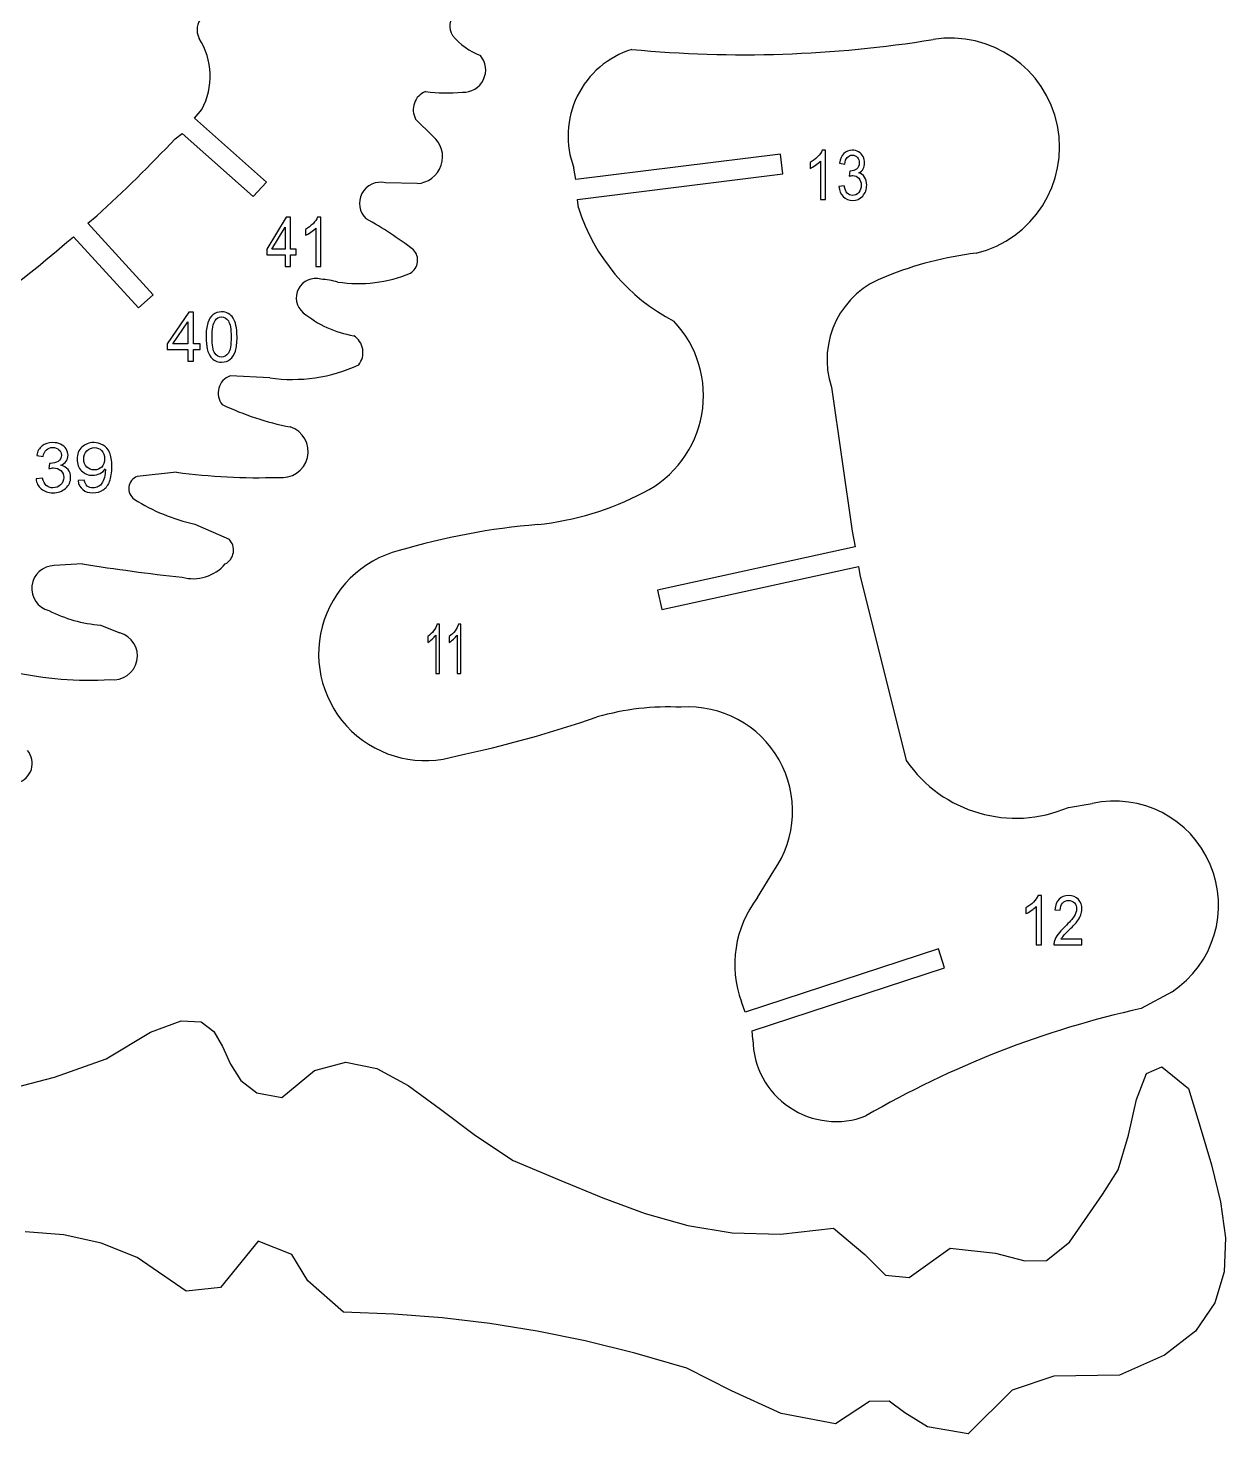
# Model space of a CAD drawing. Header units: millimetres. Extents: x -145 to 189, y -186 to 77.
# Drawn here: x -47.8 to 15.8, y -48.3 to 26 of the extents above; entities that cross this region are included whole.
import ezdxf

# ---------------------------------------------------------------- set-up
doc = ezdxf.new("R2010")
doc.units = ezdxf.units.MM
doc.header["$MEASUREMENT"] = 0
doc.layers.add('Capa 1', color=7, linetype='Continuous')

msp = doc.modelspace()

# ---------------------------------------------------------------- linework, layer by layer
at = {"layer": 'Capa 1', "lineweight": 25}
for points, knots in [([(-37.4204, 26.7928), (-37.7922, 26.9961), (-38.2534, 26.9308), (-38.5541, 26.6322), (-38.5541, 26.6322), (-38.8548, 26.3337), (-38.9235, 25.873), (-38.7229, 25.4997)], [0, 0, 0, 0, 0.3333333, 0.3333333, 0.3333333, 0.3333333, 1, 1, 1, 1]), ([(2.3363, 14.1528), (5.3486, 14.8782), (7.2485, 17.8554), (6.6374, 20.893), (6.6374, 20.893), (6.0264, 23.9306), (3.1231, 25.9416), (0.0646, 25.4457)], [0, 0, 0, 0, 0.3333333, 0.3333333, 0.3333333, 0.3333333, 1, 1, 1, 1]), ([(-24.808, 22.6617), (-24.3403, 22.6421), (-23.9054, 22.9014), (-23.7001, 23.3221), (-23.7001, 23.3221), (-23.4948, 23.7428), (-23.5581, 24.2452), (-23.8614, 24.6018)], [0, 0, 0, 0, 0.3333333, 0.3333333, 0.3333333, 0.3333333, 1, 1, 1, 1]), ([(-15.8526, 24.9193), (-17.1156, 24.5301), (-18.1615, 23.636), (-18.7424, 22.4489), (-18.7424, 22.4489), (-19.3233, 21.2619), (-19.3876, 19.8874), (-18.9199, 18.6513)], [0, 0, 0, 0, 0.3333333, 0.3333333, 0.3333333, 0.3333333, 1, 1, 1, 1]), ([(-26.7638, 22.6927), (-27.0381, 22.5842), (-27.2524, 22.3627), (-27.3518, 22.085), (-27.3518, 22.085), (-27.4512, 21.8072), (-27.4261, 21.5001), (-27.283, 21.2421)], [0, 0, 0, 0, 0.3333333, 0.3333333, 0.3333333, 0.3333333, 1, 1, 1, 1]), ([(-27.2097, 17.8293), (-26.6249, 17.8554), (-26.1167, 18.2395), (-25.9322, 18.795), (-25.9322, 18.795), (-25.7476, 19.3506), (-25.9248, 19.9624), (-26.3778, 20.3332)], [0, 0, 0, 0, 0.3333333, 0.3333333, 0.3333333, 0.3333333, 1, 1, 1, 1]), ([(-28.8857, 17.8742), (-29.3779, 17.9841), (-29.883, 17.7522), (-30.1205, 17.3073), (-30.1205, 17.3073), (-30.358, 16.8623), (-30.2696, 16.3136), (-29.9043, 15.9658)], [0, 0, 0, 0, 0.3333333, 0.3333333, 0.3333333, 0.3333333, 1, 1, 1, 1]), ([(-27.5524, 13.0991), (-27.35, 13.2256), (-27.2148, 13.436), (-27.184, 13.6726), (-27.184, 13.6726), (-27.1531, 13.9093), (-27.2298, 14.1473), (-27.393, 14.3215)], [0, 0, 0, 0, 0.3333333, 0.3333333, 0.3333333, 0.3333333, 1, 1, 1, 1]), ([(-32.2999, 12.7728), (-32.7641, 12.9034), (-33.2565, 12.6912), (-33.4802, 12.264), (-33.4802, 12.264), (-33.7039, 11.8368), (-33.598, 11.3112), (-33.2262, 11.0041)], [0, 0, 0, 0, 0.3333333, 0.3333333, 0.3333333, 0.3333333, 1, 1, 1, 1]), ([(-15.2324, 1.5017), (-13.6141, 2.3125), (-12.4743, 3.8405), (-12.1583, 5.6227), (-12.1583, 5.6227), (-11.8422, 7.405), (-12.3872, 9.2317), (-13.6279, 10.5495)], [0, 0, 0, 0, 0.3333333, 0.3333333, 0.3333333, 0.3333333, 1, 1, 1, 1]), ([(-30.2926, 8.2497), (-30.1074, 8.4834), (-30.0306, 8.7848), (-30.0812, 9.0787), (-30.0812, 9.0787), (-30.1318, 9.3725), (-30.3051, 9.6309), (-30.5578, 9.7891)], [0, 0, 0, 0, 0.3333333, 0.3333333, 0.3333333, 0.3333333, 1, 1, 1, 1]), ([(-37.096, 7.6686), (-37.3848, 7.5559), (-37.6034, 7.3135), (-37.6859, 7.0147), (-37.6859, 7.0147), (-37.7684, 6.7158), (-37.705, 6.3956), (-37.5148, 6.1507)], [0, 0, 0, 0, 0.3333333, 0.3333333, 0.3333333, 0.3333333, 1, 1, 1, 1]), ([(-34.5497, 2.2995), (-33.8426, 2.1919), (-33.1711, 2.6447), (-33.0059, 3.3406), (-33.0059, 3.3406), (-32.8406, 4.0365), (-33.2369, 4.7429), (-33.9169, 4.9646)], [0, 0, 0, 0, 0.3333333, 0.3333333, 0.3333333, 0.3333333, 1, 1, 1, 1]), ([(-41.9982, 2.3444), (-42.236, 2.2554), (-42.4052, 2.0424), (-42.438, 1.7906), (-42.438, 1.7906), (-42.4707, 1.5389), (-42.3617, 1.2896), (-42.1545, 1.1428)], [0, 0, 0, 0, 0.3333333, 0.3333333, 0.3333333, 0.3333333, 1, 1, 1, 1]), ([(-37.3445, -2.2801), (-37.1149, -2.1556), (-36.9571, -1.9306), (-36.9181, -1.6724), (-36.9181, -1.6724), (-36.8791, -1.4141), (-36.9636, -1.1526), (-37.1462, -0.9659)], [0, 0, 0, 0, 0.3333333, 0.3333333, 0.3333333, 0.3333333, 1, 1, 1, 1]), ([(-28.1511, -1.5755), (-30.1401, -2.0758), (-31.7, -3.6174), (-32.2237, -5.6003), (-32.2237, -5.6003), (-32.7475, -7.5832), (-32.1523, -9.6941), (-30.6698, -11.1113), (-30.6698, -11.1113), (-29.1874, -12.5286), (-27.0519, -13.0282), (-25.0945, -12.4158)], [0, 0, 0, 0, 0.25, 0.25, 0.25, 0.25, 0.5, 0.5, 0.5, 0.5, 1, 1, 1, 1]), ([(-46.3816, -2.3661), (-46.9895, -2.3712), (-47.4988, -2.8273), (-47.5706, -3.4309), (-47.5706, -3.4309), (-47.6424, -4.0344), (-47.2543, -4.5973), (-46.6647, -4.7449)], [0, 0, 0, 0, 0.3333333, 0.3333333, 0.3333333, 0.3333333, 1, 1, 1, 1]), ([(-43.4297, -8.3937), (-42.7682, -8.4843), (-42.1499, -8.046), (-42.0164, -7.3918), (-42.0164, -7.3918), (-41.8829, -6.7376), (-42.2799, -6.0921), (-42.924, -5.9162)], [0, 0, 0, 0, 0.3333333, 0.3333333, 0.3333333, 0.3333333, 1, 1, 1, 1]), ([(-8.3581, -18.4995), (-7.1401, -16.7632), (-7.0287, -14.4813), (-8.0719, -12.6346), (-8.0719, -12.6346), (-9.1151, -10.7879), (-11.127, -9.7054), (-13.2429, -9.8523)], [0, 0, 0, 0, 0.3333333, 0.3333333, 0.3333333, 0.3333333, 1, 1, 1, 1]), ([(-48.3251, -13.84), (-47.9785, -13.7443), (-47.7043, -13.4792), (-47.5969, -13.136), (-47.5969, -13.136), (-47.4896, -12.7929), (-47.5639, -12.4188), (-47.7943, -12.1427)], [0, 0, 0, 0, 0.3333333, 0.3333333, 0.3333333, 0.3333333, 1, 1, 1, 1]), ([(12.6986, -24.8888), (14.9049, -23.4261), (15.7546, -20.5981), (14.7199, -18.1615), (14.7199, -18.1615), (13.6851, -15.725), (11.0601, -14.3726), (8.4754, -14.9446)], [0, 0, 0, 0, 0.3333333, 0.3333333, 0.3333333, 0.3333333, 1, 1, 1, 1]), ([(-9.4626, -27.4132), (-9.4441, -28.8526), (-8.7219, -30.1918), (-7.5295, -30.9983), (-7.5295, -30.9983), (-6.337, -31.8047), (-4.8254, -31.9763), (-3.4825, -31.4576)], [0, 0, 0, 0, 0.3333333, 0.3333333, 0.3333333, 0.3333333, 1, 1, 1, 1])]:
    msp.add_open_spline(points, degree=3, knots=knots, dxfattribs=at)
for points in [[(-25.1795, 26.8061), (-25.5151, 26.517), (-25.5824, 26.023), (-25.3363, 25.6547)], [(-38.5807, 21.7489), (-37.9515, 22.934), (-38.0058, 24.3655), (-38.7229, 25.4997)], [(-25.3363, 25.6547), (-24.9432, 25.1829), (-24.4353, 24.8203), (-23.8614, 24.6018)], [(-15.8526, 24.9193), (-10.5461, 24.4171), (-5.1971, 24.594), (0.0645, 25.4457)], [(-26.7638, 22.6927), (-26.1154, 22.6051), (-25.4589, 22.5947), (-24.808, 22.6617)], [(-38.9647, 21.283), (-38.9647, 21.283), (-38.5807, 21.7489), (-38.5807, 21.7489)], [(-35.1721, 17.9098), (-35.1721, 17.9098), (-38.9647, 21.283), (-38.9647, 21.283)], [(-27.283, 21.2421), (-27.283, 21.2421), (-26.3778, 20.3332), (-26.3778, 20.3332)], [(-44.1422, 16.1207), (-42.7062, 17.4257), (-41.3225, 18.7871), (-39.9943, 20.2016)], [(-39.9942, 20.2016), (-39.9942, 20.2016), (-39.6313, 20.4744), (-39.6313, 20.4744)], [(-39.6313, 20.4744), (-39.6313, 20.4744), (-35.8803, 17.1382), (-35.8803, 17.1382)], [(-7.9907, 19.3886), (-7.9907, 19.3886), (-18.8189, 18.0389), (-18.8189, 18.0389)], [(-7.8782, 18.3473), (-7.8782, 18.3473), (-7.9907, 19.3886), (-7.9907, 19.3886)], [(-18.8189, 18.0389), (-18.8189, 18.0389), (-18.9199, 18.6513), (-18.9199, 18.6513)], [(-35.8803, 17.1382), (-35.8803, 17.1382), (-35.1721, 17.9098), (-35.1721, 17.9098)], [(-27.2097, 17.8293), (-27.2097, 17.8293), (-28.8857, 17.8742), (-28.8857, 17.8742)], [(-18.7321, 16.9944), (-18.7321, 16.9944), (-7.8782, 18.3473), (-7.8782, 18.3473)], [(-18.6766, 16.5528), (-18.6766, 16.5528), (-18.7321, 16.9944), (-18.7321, 16.9944)], [(-18.6766, 16.5528), (-17.8581, 13.9605), (-16.0415, 11.8005), (-13.628, 10.5496)], [(-44.6077, 15.7367), (-44.6077, 15.7367), (-44.1422, 16.1207), (-44.1422, 16.1207)], [(-41.1507, 11.9469), (-41.1507, 11.9469), (-44.6077, 15.7367), (-44.6077, 15.7367)], [(-27.393, 14.3215), (-28.1859, 14.9343), (-29.0256, 15.4841), (-29.9043, 15.9658)], [(-45.7127, 14.7339), (-45.7127, 14.7339), (-45.3726, 15.0213), (-45.3726, 15.0213)], [(-45.3726, 15.0213), (-45.3726, 15.0213), (-41.9354, 11.2533), (-41.9354, 11.2533)], [(-50.3034, 11.1027), (-48.7255, 12.2516), (-47.1941, 13.4629), (-45.7127, 14.7339)], [(2.3363, 14.1528), (0.7085, 13.954), (-0.8858, 13.5402), (-2.4048, 12.9222)], [(-31.3924, 12.6256), (-31.6894, 12.7042), (-31.9933, 12.7535), (-32.2999, 12.7728)], [(-31.3924, 12.6256), (-30.0933, 12.4218), (-28.7631, 12.5859), (-27.5524, 13.0991)], [(-2.4048, 12.9222), (-4.8085, 12.0862), (-6.0983, 9.4778), (-5.3037, 7.0601)], [(-41.9354, 11.2533), (-41.9354, 11.2533), (-41.1507, 11.9469), (-41.1507, 11.9469)], [(-33.2262, 11.0041), (-32.4595, 10.3708), (-31.5389, 9.9516), (-30.5578, 9.7891)], [(-34.9948, 7.5611), (-33.3938, 7.3298), (-31.7601, 7.5691), (-30.2926, 8.2497)], [(-34.9948, 7.5611), (-34.9948, 7.5611), (-37.096, 7.6686), (-37.096, 7.6686)], [(-5.3037, 7.0601), (-5.3037, 7.0601), (-4.2049, -0.5407), (-4.2049, -0.5407)], [(-37.5148, 6.1507), (-36.3696, 5.6071), (-35.1609, 5.2086), (-33.9169, 4.9646)], [(-39.9248, 2.573), (-39.9248, 2.573), (-41.9982, 2.3444), (-41.9982, 2.3444)], [(-39.9248, 2.573), (-38.144, 2.3305), (-36.3459, 2.239), (-34.5497, 2.2995)], [(-20.8334, -0.198), (-18.8766, 0.0135), (-16.9767, 0.59), (-15.2324, 1.5017)], [(-42.1545, 1.1428), (-41.1739, 0.5239), (-40.0938, 0.0789), (-38.9617, -0.1725)], [(-38.9617, -0.1725), (-38.9617, -0.1725), (-37.1462, -0.9659), (-37.1462, -0.9659)], [(-20.8334, -0.198), (-23.3138, -0.4022), (-25.7662, -0.8639), (-28.1511, -1.5755)], [(-4.2049, -0.5407), (-4.2049, -0.5407), (-4.051, -1.3806), (-4.051, -1.3806)], [(-4.051, -1.3806), (-4.051, -1.3806), (-14.5045, -3.6712), (-14.5045, -3.6712)], [(-44.8975, -2.2735), (-44.8975, -2.2735), (-46.3816, -2.3661), (-46.3816, -2.3661)], [(-44.8975, -2.2735), (-43.1477, -2.5521), (-41.3916, -2.789), (-39.6305, -2.9841)], [(-39.6305, -2.9841), (-38.7967, -3.2001), (-37.9124, -2.9278), (-37.3445, -2.2801)], [(-14.2726, -4.6924), (-14.2726, -4.6924), (-3.8802, -2.4152), (-3.8802, -2.4152)], [(-3.8802, -2.4152), (-3.8802, -2.4152), (-3.7976, -2.8527), (-3.7976, -2.8527)], [(-3.7976, -2.8527), (-3.7976, -2.8527), (-1.3493, -12.6717), (-1.3493, -12.6717)], [(-14.5045, -3.6712), (-14.5045, -3.6712), (-14.2726, -4.6924), (-14.2726, -4.6924)], [(-46.6647, -4.7449), (-45.8178, -5.1765), (-44.8944, -5.4379), (-43.9469, -5.5143)], [(-43.9469, -5.5143), (-43.9469, -5.5143), (-42.924, -5.9162), (-42.924, -5.9162)], [(-48.5962, -7.9756), (-46.9012, -8.3505), (-45.1629, -8.4912), (-43.4297, -8.3937)], [(-25.0945, -12.4158), (-22.5846, -11.8886), (-20.1104, -11.204), (-17.6866, -10.3659)], [(-13.2429, -9.8523), (-14.7423, -9.7769), (-16.2439, -9.9504), (-17.6866, -10.3659)], [(-1.3493, -12.6717), (0.5485, -15.4365), (4.1367, -16.473), (7.2164, -15.1459)], [(7.2164, -15.1459), (7.2164, -15.1459), (8.4754, -14.9446), (8.4754, -14.9446)], [(-9.2162, -19.9137), (-9.2162, -19.9137), (-8.3581, -18.4995), (-8.3581, -18.4995)], [(-9.2162, -19.9137), (-10.4248, -21.4858), (-10.7455, -23.5668), (-10.0663, -25.4298)], [(0.3547, -22.6302), (0.3547, -22.6302), (-9.8656, -25.9749), (-9.8656, -25.9749)], [(0.6674, -23.6297), (0.6674, -23.6297), (0.3547, -22.6302), (0.3547, -22.6302)], [(-9.4917, -26.9539), (-9.4917, -26.9539), (0.6674, -23.6297), (0.6674, -23.6297)], [(12.6986, -24.8888), (12.6986, -24.8888), (11.0682, -25.782), (11.0682, -25.782)], [(-9.8656, -25.9749), (-9.8656, -25.9749), (-10.0663, -25.4298), (-10.0663, -25.4298)], [(11.0682, -25.782), (5.953, -26.9078), (1.0441, -28.8225), (-3.4825, -31.4576)], [(-41.2983, -27.0298), (-41.2983, -27.0298), (-39.685, -26.4363), (-39.685, -26.4363)], [(-39.685, -26.4363), (-39.685, -26.4363), (-38.6256, -26.4799), (-38.6256, -26.4799)], [(-38.6256, -26.4799), (-38.6256, -26.4799), (-37.9508, -26.9902), (-37.9508, -26.9902)], [(-43.6365, -28.431), (-43.6365, -28.431), (-41.2983, -27.0298), (-41.2983, -27.0298)], [(-37.9508, -26.9902), (-37.9508, -26.9902), (-37.4905, -27.7927), (-37.4905, -27.7927)], [(-9.4626, -27.4132), (-9.4626, -27.4132), (-9.4917, -26.9539), (-9.4917, -26.9539)], [(-37.4905, -27.7927), (-37.4905, -27.7927), (-37.0722, -28.7147), (-37.0722, -28.7147)], [(-46.367, -29.416), (-46.367, -29.416), (-43.6365, -28.431), (-43.6365, -28.431)], [(-37.0722, -28.7147), (-37.0722, -28.7147), (-36.5244, -29.5849), (-36.5244, -29.5849)], [(-32.6272, -29.0608), (-32.6272, -29.0608), (-30.9676, -28.618), (-30.9676, -28.618)], [(-30.9676, -28.618), (-30.9676, -28.618), (-29.3352, -28.9499), (-29.3352, -28.9499)], [(-29.3352, -28.9499), (-29.3352, -28.9499), (-27.6827, -29.8455), (-27.6827, -29.8455)], [(11.3529, -29.2129), (11.3529, -29.2129), (12.1574, -28.8635), (12.1574, -28.8635)], [(12.1574, -28.8635), (12.1574, -28.8635), (13.5692, -30.0146), (13.5692, -30.0146)], [(-48.8794, -30.0569), (-48.8794, -30.0569), (-46.367, -29.416), (-46.367, -29.416)], [(-36.5244, -29.5849), (-36.5244, -29.5849), (-35.6762, -30.2323), (-35.6762, -30.2323)], [(-34.3575, -30.486), (-34.3575, -30.486), (-32.6272, -29.0608), (-32.6272, -29.0608)], [(10.8168, -30.5961), (10.8168, -30.5961), (11.3529, -29.2129), (11.3529, -29.2129)], [(-35.6762, -30.2323), (-35.6762, -30.2323), (-34.3575, -30.486), (-34.3575, -30.486)], [(-27.6827, -29.8455), (-27.6827, -29.8455), (-25.9619, -31.0938), (-25.9619, -31.0938)], [(13.5692, -30.0146), (13.5692, -30.0146), (14.1895, -32.0277), (14.1895, -32.0277)], [(-25.9619, -31.0938), (-25.9619, -31.0938), (-24.1245, -32.485), (-24.1245, -32.485)], [(10.3872, -32.4689), (10.3872, -32.4689), (10.8168, -30.5961), (10.8168, -30.5961)], [(-24.1245, -32.485), (-24.1245, -32.485), (-22.1225, -33.8084), (-22.1225, -33.8084)], [(9.8584, -34.311), (9.8584, -34.311), (10.3872, -32.4689), (10.3872, -32.4689)], [(14.1895, -32.0277), (14.1895, -32.0277), (14.7872, -34.0336), (14.7872, -34.0336)], [(-22.1225, -33.8084), (-22.1225, -33.8084), (-19.689, -34.8337), (-19.689, -34.8337)], [(14.7872, -34.0336), (14.7872, -34.0336), (15.2627, -36.0012), (15.2627, -36.0012)], [(-19.689, -34.8337), (-19.689, -34.8337), (-17.3944, -35.7913), (-17.3944, -35.7913)], [(9.0252, -35.6026), (9.0252, -35.6026), (9.8584, -34.311), (9.8584, -34.311)], [(7.286, -38.1247), (7.286, -38.1247), (9.0252, -35.6026), (9.0252, -35.6026)], [(-17.3944, -35.7913), (-17.3944, -35.7913), (-15.1588, -36.6186), (-15.1588, -36.6186)], [(15.2627, -36.0012), (15.2627, -36.0012), (15.5155, -37.8976), (15.5155, -37.8976)], [(-15.1588, -36.6186), (-15.1588, -36.6186), (-12.9025, -37.254), (-12.9025, -37.254)], [(-45.8865, -37.7457), (-45.8865, -37.7457), (-47.9202, -37.5851), (-47.9202, -37.5851)], [(-43.9094, -38.1859), (-43.9094, -38.1859), (-45.8865, -37.7457), (-45.8865, -37.7457)], [(-12.9025, -37.254), (-12.9025, -37.254), (-10.5448, -37.636), (-10.5448, -37.636)], [(-10.5448, -37.636), (-10.5448, -37.636), (-8.0055, -37.7027), (-8.0055, -37.7027)], [(-8.0055, -37.7027), (-8.0055, -37.7027), (-5.2014, -37.3921), (-5.2014, -37.3921)], [(-5.2014, -37.3921), (-5.2014, -37.3921), (-3.5461, -38.7818), (-3.5461, -38.7818)], [(15.5155, -37.8976), (15.5155, -37.8976), (15.4454, -39.69), (15.4454, -39.69)], [(-42.0027, -38.9327), (-42.0027, -38.9327), (-43.9094, -38.1859), (-43.9094, -38.1859)], [(-35.6051, -38.0859), (-35.6051, -38.0859), (-37.5957, -40.5302), (-37.5957, -40.5302)], [(-33.8249, -38.7857), (-33.8249, -38.7857), (-35.6051, -38.0859), (-35.6051, -38.0859)], [(-1.1944, -39.9941), (-1.1944, -39.9941), (0.963, -38.4464), (0.963, -38.4464)], [(0.963, -38.4464), (0.963, -38.4464), (3.3632, -38.7074), (3.3632, -38.7074)], [(6.0674, -39.107), (6.0674, -39.107), (7.286, -38.1247), (7.286, -38.1247)], [(-39.4084, -40.7279), (-39.4084, -40.7279), (-42.0027, -38.9327), (-42.0027, -38.9327)], [(-32.98, -40.167), (-32.98, -40.167), (-33.8249, -38.7857), (-33.8249, -38.7857)], [(-3.5461, -38.7818), (-3.5461, -38.7818), (-2.4527, -39.8769), (-2.4527, -39.8769)], [(3.3632, -38.7074), (3.3632, -38.7074), (4.9127, -39.1147), (4.9127, -39.1147)], [(4.9127, -39.1147), (4.9127, -39.1147), (6.0674, -39.107), (6.0674, -39.107)], [(-2.4527, -39.8769), (-2.4527, -39.8769), (-1.1944, -39.9941), (-1.1944, -39.9941)], [(15.4454, -39.69), (15.4454, -39.69), (14.9519, -41.3451), (14.9519, -41.3451)], [(-37.5957, -40.5302), (-37.5957, -40.5302), (-39.4084, -40.7279), (-39.4084, -40.7279)], [(-31.0897, -41.8327), (-31.0897, -41.8327), (-32.98, -40.167), (-32.98, -40.167)], [(14.9519, -41.3451), (14.9519, -41.3451), (13.9344, -42.8297), (13.9344, -42.8297)], [(-28.437, -41.941), (-28.437, -41.941), (-31.0897, -41.8327), (-31.0897, -41.8327)], [(-25.879, -42.1366), (-25.879, -42.1366), (-28.437, -41.941), (-28.437, -41.941)], [(-23.3697, -42.4302), (-23.3697, -42.4302), (-25.879, -42.1366), (-25.879, -42.1366)], [(-20.8658, -42.8317), (-20.8658, -42.8317), (-23.3697, -42.4302), (-23.3697, -42.4302)], [(-18.3244, -43.3511), (-18.3244, -43.3511), (-20.8658, -42.8317), (-20.8658, -42.8317)], [(13.9344, -42.8297), (13.9344, -42.8297), (12.2931, -44.1101), (12.2931, -44.1101)], [(-15.7016, -43.9986), (-15.7016, -43.9986), (-18.3244, -43.3511), (-18.3244, -43.3511)], [(-12.9548, -44.7844), (-12.9548, -44.7844), (-15.7016, -43.9986), (-15.7016, -43.9986)], [(12.2931, -44.1101), (12.2931, -44.1101), (9.9277, -45.1539), (9.9277, -45.1539)], [(-10.5909, -45.9947), (-10.5909, -45.9947), (-12.9548, -44.7844), (-12.9548, -44.7844)], [(6.4443, -45.2104), (6.4443, -45.2104), (4.2402, -45.9576), (4.2402, -45.9576)], [(9.9277, -45.1539), (9.9277, -45.1539), (6.4443, -45.2104), (6.4443, -45.2104)], [(-7.9562, -47.194), (-7.9562, -47.194), (-10.5909, -45.9947), (-10.5909, -45.9947)], [(4.2402, -45.9576), (4.2402, -45.9576), (1.9155, -48.2646), (1.9155, -48.2646)], [(-3.2939, -46.5569), (-3.2939, -46.5569), (-5.0965, -47.7374), (-5.0965, -47.7374)], [(-2.2598, -46.5334), (-2.2598, -46.5334), (-3.2939, -46.5569), (-3.2939, -46.5569)], [(-1.4235, -47.1514), (-1.4235, -47.1514), (-2.2598, -46.5334), (-2.2598, -46.5334)], [(-5.0965, -47.7374), (-5.0965, -47.7374), (-7.9562, -47.194), (-7.9562, -47.194)], [(-0.2197, -47.9004), (-0.2197, -47.9004), (-1.4235, -47.1514), (-1.4235, -47.1514)], [(1.9155, -48.2646), (1.9155, -48.2646), (-0.2197, -47.9004), (-0.2197, -47.9004)]]:
    msp.add_open_spline(points, degree=3, dxfattribs=at)
at = {"layer": 'Capa 1'}
for points, knots in [([(-5.6134, 16.9789), (-5.6134, 16.9789), (-5.8882, 16.9789), (-5.8882, 16.9789), (-5.8882, 16.9789), (-5.8882, 16.9789), (-5.8882, 19.0163), (-5.8882, 19.0163), (-5.8882, 19.0163), (-5.9543, 18.9424), (-6.0413, 18.8691), (-6.1486, 18.7957), (-6.1486, 18.7957), (-6.2558, 18.7224), (-6.3526, 18.6673), (-6.438, 18.6309), (-6.438, 18.6309), (-6.438, 18.6309), (-6.438, 18.94), (-6.438, 18.94), (-6.438, 18.94), (-6.2844, 19.0236), (-6.1501, 19.1254), (-6.035, 19.2454), (-6.035, 19.2454), (-5.92, 19.3648), (-5.8383, 19.4805), (-5.7903, 19.5933), (-5.7903, 19.5933), (-5.7903, 19.5933), (-5.6134, 19.5933), (-5.6134, 19.5933), (-5.6134, 19.5933), (-5.6134, 19.5933), (-5.6134, 16.9789), (-5.6134, 16.9789)], [0, 0, 0, 0, 0.1, 0.1, 0.1, 0.1, 0.2, 0.2, 0.2, 0.2, 0.3, 0.3, 0.3, 0.3, 0.4, 0.4, 0.4, 0.4, 0.5, 0.5, 0.5, 0.5, 0.6, 0.6, 0.6, 0.6, 0.7, 0.7, 0.7, 0.7, 0.8, 0.8, 0.8, 0.8, 1, 1, 1, 1]), ([(-4.9068, 17.6698), (-4.9068, 17.6698), (-4.6319, 17.7134), (-4.6319, 17.7134), (-4.6319, 17.7134), (-4.6001, 17.5316), (-4.547, 17.4007), (-4.4716, 17.3207), (-4.4716, 17.3207), (-4.3961, 17.2407), (-4.3034, 17.2007), (-4.1935, 17.2007), (-4.1935, 17.2007), (-4.0634, 17.2007), (-3.9536, 17.2528), (-3.865, 17.3571), (-3.865, 17.3571), (-3.7765, 17.4613), (-3.7323, 17.5904), (-3.7323, 17.7443), (-3.7323, 17.7443), (-3.7323, 17.891), (-3.7734, 18.0122), (-3.8561, 18.1079), (-3.8561, 18.1079), (-3.9384, 18.2031), (-4.0431, 18.2509), (-4.1707, 18.2509), (-4.1707, 18.2509), (-4.2227, 18.2509), (-4.2872, 18.2388), (-4.3648, 18.2152), (-4.3648, 18.2152), (-4.3648, 18.2152), (-4.3341, 18.4952), (-4.3341, 18.4952), (-4.3341, 18.4952), (-4.3159, 18.4927), (-4.3008, 18.4915), (-4.2899, 18.4915), (-4.2899, 18.4915), (-4.1722, 18.4915), (-4.0671, 18.5273), (-3.9728, 18.5982), (-3.9728, 18.5982), (-3.8791, 18.6691), (-3.8323, 18.7782), (-3.8323, 18.9254), (-3.8323, 18.9254), (-3.8323, 19.0424), (-3.8666, 19.1393), (-3.9348, 19.2163), (-3.9348, 19.2163), (-4.003, 19.2933), (-4.091, 19.3315), (-4.1988, 19.3315), (-4.1988, 19.3315), (-4.306, 19.3315), (-4.3951, 19.2921), (-4.4664, 19.2133), (-4.4664, 19.2133), (-4.5377, 19.1345), (-4.5835, 19.0163), (-4.6038, 18.8588), (-4.6038, 18.8588), (-4.6038, 18.8588), (-4.8787, 18.9169), (-4.8787, 18.9169), (-4.8787, 18.9169), (-4.8449, 19.1315), (-4.7689, 19.2981), (-4.6496, 19.4163), (-4.6496, 19.4163), (-4.5309, 19.5345), (-4.3825, 19.5933), (-4.2055, 19.5933), (-4.2055, 19.5933), (-4.0837, 19.5933), (-3.9713, 19.563), (-3.8687, 19.5017), (-3.8687, 19.5017), (-3.7656, 19.4411), (-3.687, 19.3581), (-3.6329, 19.2533), (-3.6329, 19.2533), (-3.5781, 19.1478), (-3.5511, 19.0363), (-3.5511, 18.9182), (-3.5511, 18.9182), (-3.5511, 18.806), (-3.5771, 18.7042), (-3.6286, 18.6121), (-3.6286, 18.6121), (-3.6807, 18.52), (-3.7578, 18.4467), (-3.8593, 18.3921), (-3.8593, 18.3921), (-3.727, 18.357), (-3.6245, 18.283), (-3.5511, 18.1709), (-3.5511, 18.1709), (-3.4782, 18.0594), (-3.4418, 17.9188), (-3.4418, 17.751), (-3.4418, 17.751), (-3.4418, 17.5237), (-3.5131, 17.3304), (-3.6552, 17.1722), (-3.6552, 17.1722), (-3.7979, 17.014), (-3.978, 16.9353), (-4.1957, 16.9353), (-4.1957, 16.9353), (-4.3919, 16.9353), (-4.5549, 17.0037), (-4.6845, 17.1401), (-4.6845, 17.1401), (-4.8146, 17.2765), (-4.8886, 17.4528), (-4.9068, 17.6698)], [0, 0, 0, 0, 0.0322581, 0.0322581, 0.0322581, 0.0322581, 0.0645161, 0.0645161, 0.0645161, 0.0645161, 0.0967742, 0.0967742, 0.0967742, 0.0967742, 0.1290323, 0.1290323, 0.1290323, 0.1290323, 0.1612903, 0.1612903, 0.1612903, 0.1612903, 0.1935484, 0.1935484, 0.1935484, 0.1935484, 0.2258065, 0.2258065, 0.2258065, 0.2258065, 0.2580645, 0.2580645, 0.2580645, 0.2580645, 0.2903226, 0.2903226, 0.2903226, 0.2903226, 0.3225806, 0.3225806, 0.3225806, 0.3225806, 0.3548387, 0.3548387, 0.3548387, 0.3548387, 0.3870968, 0.3870968, 0.3870968, 0.3870968, 0.4193548, 0.4193548, 0.4193548, 0.4193548, 0.4516129, 0.4516129, 0.4516129, 0.4516129, 0.483871, 0.483871, 0.483871, 0.483871, 0.516129, 0.516129, 0.516129, 0.516129, 0.5483871, 0.5483871, 0.5483871, 0.5483871, 0.5806452, 0.5806452, 0.5806452, 0.5806452, 0.6129032, 0.6129032, 0.6129032, 0.6129032, 0.6451613, 0.6451613, 0.6451613, 0.6451613, 0.6774194, 0.6774194, 0.6774194, 0.6774194, 0.7096774, 0.7096774, 0.7096774, 0.7096774, 0.7419355, 0.7419355, 0.7419355, 0.7419355, 0.7741935, 0.7741935, 0.7741935, 0.7741935, 0.8064516, 0.8064516, 0.8064516, 0.8064516, 0.8387097, 0.8387097, 0.8387097, 0.8387097, 0.8709677, 0.8709677, 0.8709677, 0.8709677, 0.9032258, 0.9032258, 0.9032258, 0.9032258, 0.9354839, 0.9354839, 0.9354839, 0.9354839, 1, 1, 1, 1]), ([(-34.1772, 13.4427), (-34.1772, 13.4427), (-34.1772, 14.0645), (-34.1772, 14.0645), (-34.1772, 14.0645), (-34.1772, 14.0645), (-35.1488, 14.0645), (-35.1488, 14.0645), (-35.1488, 14.0645), (-35.1488, 14.0645), (-35.1488, 14.359), (-35.1488, 14.359), (-35.1488, 14.359), (-35.1488, 14.359), (-34.1273, 16.0461), (-34.1273, 16.0461), (-34.1273, 16.0461), (-34.1273, 16.0461), (-33.9024, 16.0461), (-33.9024, 16.0461), (-33.9024, 16.0461), (-33.9024, 16.0461), (-33.9024, 14.359), (-33.9024, 14.359), (-33.9024, 14.359), (-33.9024, 14.359), (-33.5994, 14.359), (-33.5994, 14.359), (-33.5994, 14.359), (-33.5994, 14.359), (-33.5994, 14.0645), (-33.5994, 14.0645), (-33.5994, 14.0645), (-33.5994, 14.0645), (-33.9024, 14.0645), (-33.9024, 14.0645), (-33.9024, 14.0645), (-33.9024, 14.0645), (-33.9024, 13.4427), (-33.9024, 13.4427), (-33.9024, 13.4427), (-33.9024, 13.4427), (-34.1772, 13.4427), (-34.1772, 13.4427)], [0, 0, 0, 0, 0.0833333, 0.0833333, 0.0833333, 0.0833333, 0.1666667, 0.1666667, 0.1666667, 0.1666667, 0.25, 0.25, 0.25, 0.25, 0.3333333, 0.3333333, 0.3333333, 0.3333333, 0.4166667, 0.4166667, 0.4166667, 0.4166667, 0.5, 0.5, 0.5, 0.5, 0.5833333, 0.5833333, 0.5833333, 0.5833333, 0.6666667, 0.6666667, 0.6666667, 0.6666667, 0.75, 0.75, 0.75, 0.75, 0.8333333, 0.8333333, 0.8333333, 0.8333333, 1, 1, 1, 1]), ([(-32.2869, 13.4427), (-32.2869, 13.4427), (-32.5617, 13.4427), (-32.5617, 13.4427), (-32.5617, 13.4427), (-32.5617, 13.4427), (-32.5617, 15.4801), (-32.5617, 15.4801), (-32.5617, 15.4801), (-32.6278, 15.4062), (-32.7148, 15.3329), (-32.8221, 15.2595), (-32.8221, 15.2595), (-32.9293, 15.1862), (-33.0261, 15.1311), (-33.1115, 15.0947), (-33.1115, 15.0947), (-33.1115, 15.0947), (-33.1115, 15.4038), (-33.1115, 15.4038), (-33.1115, 15.4038), (-32.9579, 15.4874), (-32.8236, 15.5892), (-32.7085, 15.7092), (-32.7085, 15.7092), (-32.5935, 15.8286), (-32.5118, 15.9443), (-32.4638, 16.0571), (-32.4638, 16.0571), (-32.4638, 16.0571), (-32.2869, 16.0571), (-32.2869, 16.0571), (-32.2869, 16.0571), (-32.2869, 16.0571), (-32.2869, 13.4427), (-32.2869, 13.4427)], [0, 0, 0, 0, 0.1, 0.1, 0.1, 0.1, 0.2, 0.2, 0.2, 0.2, 0.3, 0.3, 0.3, 0.3, 0.4, 0.4, 0.4, 0.4, 0.5, 0.5, 0.5, 0.5, 0.6, 0.6, 0.6, 0.6, 0.7, 0.7, 0.7, 0.7, 0.8, 0.8, 0.8, 0.8, 1, 1, 1, 1]), ([(-34.1772, 14.359), (-34.1772, 14.359), (-34.1772, 15.5304), (-34.1772, 15.5304), (-34.1772, 15.5304), (-34.1772, 15.5304), (-34.8785, 14.359), (-34.8785, 14.359), (-34.8785, 14.359), (-34.8785, 14.359), (-34.1772, 14.359), (-34.1772, 14.359)], [0, 0, 0, 0, 0.25, 0.25, 0.25, 0.25, 0.5, 0.5, 0.5, 0.5, 1, 1, 1, 1]), ([(-39.3279, 8.4328), (-39.3279, 8.4328), (-39.3279, 9.0546), (-39.3279, 9.0546), (-39.3279, 9.0546), (-39.3279, 9.0546), (-40.4209, 9.0546), (-40.4209, 9.0546), (-40.4209, 9.0546), (-40.4209, 9.0546), (-40.4209, 9.3491), (-40.4209, 9.3491), (-40.4209, 9.3491), (-40.4209, 9.3491), (-39.2717, 11.0362), (-39.2717, 11.0362), (-39.2717, 11.0362), (-39.2717, 11.0362), (-39.0187, 11.0362), (-39.0187, 11.0362), (-39.0187, 11.0362), (-39.0187, 11.0362), (-39.0187, 9.3491), (-39.0187, 9.3491), (-39.0187, 9.3491), (-39.0187, 9.3491), (-38.6778, 9.3491), (-38.6778, 9.3491), (-38.6778, 9.3491), (-38.6778, 9.3491), (-38.6778, 9.0546), (-38.6778, 9.0546), (-38.6778, 9.0546), (-38.6778, 9.0546), (-39.0187, 9.0546), (-39.0187, 9.0546), (-39.0187, 9.0546), (-39.0187, 9.0546), (-39.0187, 8.4328), (-39.0187, 8.4328), (-39.0187, 8.4328), (-39.0187, 8.4328), (-39.3279, 8.4328), (-39.3279, 8.4328)], [0, 0, 0, 0, 0.0833333, 0.0833333, 0.0833333, 0.0833333, 0.1666667, 0.1666667, 0.1666667, 0.1666667, 0.25, 0.25, 0.25, 0.25, 0.3333333, 0.3333333, 0.3333333, 0.3333333, 0.4166667, 0.4166667, 0.4166667, 0.4166667, 0.5, 0.5, 0.5, 0.5, 0.5833333, 0.5833333, 0.5833333, 0.5833333, 0.6666667, 0.6666667, 0.6666667, 0.6666667, 0.75, 0.75, 0.75, 0.75, 0.8333333, 0.8333333, 0.8333333, 0.8333333, 1, 1, 1, 1]), ([(-39.3279, 9.3491), (-39.3279, 9.3491), (-39.3279, 10.5205), (-39.3279, 10.5205), (-39.3279, 10.5205), (-39.3279, 10.5205), (-40.1168, 9.3491), (-40.1168, 9.3491), (-40.1168, 9.3491), (-40.1168, 9.3491), (-39.3279, 9.3491), (-39.3279, 9.3491)], [0, 0, 0, 0, 0.25, 0.25, 0.25, 0.25, 0.5, 0.5, 0.5, 0.5, 1, 1, 1, 1]), ([(-38.3609, 9.7176), (-38.3609, 10.0248), (-38.3305, 10.2733), (-38.2695, 10.4611), (-38.2695, 10.4611), (-38.208, 10.6496), (-38.1172, 10.7944), (-37.9965, 10.8957), (-37.9965, 10.8957), (-37.8765, 10.9969), (-37.7248, 11.0472), (-37.5421, 11.0472), (-37.5421, 11.0472), (-37.4074, 11.0472), (-37.2891, 11.0193), (-37.1865, 10.9629), (-37.1865, 10.9629), (-37.0846, 10.9066), (-37.0003, 10.8254), (-36.9346, 10.7193), (-36.9346, 10.7193), (-36.8691, 10.6139), (-36.8175, 10.4848), (-36.78, 10.3327), (-36.78, 10.3327), (-36.742, 10.1806), (-36.7233, 9.9751), (-36.7233, 9.7176), (-36.7233, 9.7176), (-36.7233, 9.4121), (-36.7537, 9.1649), (-36.814, 8.977), (-36.814, 8.977), (-36.8743, 8.7885), (-36.9651, 8.6437), (-37.0858, 8.5419), (-37.0858, 8.5419), (-37.2058, 8.4401), (-37.3582, 8.3892), (-37.5421, 8.3892), (-37.5421, 8.3892), (-37.784, 8.3892), (-37.9743, 8.4783), (-38.1125, 8.657), (-38.1125, 8.657), (-38.2783, 8.8752), (-38.3609, 9.2285), (-38.3609, 9.7176)], [0, 0, 0, 0, 0.0769231, 0.0769231, 0.0769231, 0.0769231, 0.1538462, 0.1538462, 0.1538462, 0.1538462, 0.2307692, 0.2307692, 0.2307692, 0.2307692, 0.3076923, 0.3076923, 0.3076923, 0.3076923, 0.3846154, 0.3846154, 0.3846154, 0.3846154, 0.4615385, 0.4615385, 0.4615385, 0.4615385, 0.5384615, 0.5384615, 0.5384615, 0.5384615, 0.6153846, 0.6153846, 0.6153846, 0.6153846, 0.6923077, 0.6923077, 0.6923077, 0.6923077, 0.7692308, 0.7692308, 0.7692308, 0.7692308, 0.8461538, 0.8461538, 0.8461538, 0.8461538, 1, 1, 1, 1]), ([(-38.0446, 9.7163), (-38.0446, 9.2879), (-37.9965, 9.0031), (-37.8999, 8.8625), (-37.8999, 8.8625), (-37.8033, 8.7213), (-37.6838, 8.651), (-37.5421, 8.651), (-37.5421, 8.651), (-37.4003, 8.651), (-37.2808, 8.7219), (-37.1842, 8.8631), (-37.1842, 8.8631), (-37.0875, 9.0049), (-37.0395, 9.2891), (-37.0395, 9.7163), (-37.0395, 9.7163), (-37.0395, 10.1448), (-37.0875, 10.4296), (-37.1842, 10.5702), (-37.1842, 10.5702), (-37.2803, 10.7114), (-37.4009, 10.7817), (-37.5456, 10.7817), (-37.5456, 10.7817), (-37.6873, 10.7817), (-37.8009, 10.7193), (-37.8859, 10.5951), (-37.8859, 10.5951), (-37.9919, 10.4369), (-38.0446, 10.1436), (-38.0446, 9.7163)], [0, 0, 0, 0, 0.1111111, 0.1111111, 0.1111111, 0.1111111, 0.2222222, 0.2222222, 0.2222222, 0.2222222, 0.3333333, 0.3333333, 0.3333333, 0.3333333, 0.4444444, 0.4444444, 0.4444444, 0.4444444, 0.5555556, 0.5555556, 0.5555556, 0.5555556, 0.6666667, 0.6666667, 0.6666667, 0.6666667, 0.7777778, 0.7777778, 0.7777778, 0.7777778, 1, 1, 1, 1]), ([(-47.3502, 2.2152), (-47.3502, 2.2152), (-47.0066, 2.2588), (-47.0066, 2.2588), (-47.0066, 2.2588), (-46.9669, 2.077), (-46.9005, 1.9461), (-46.8062, 1.8661), (-46.8062, 1.8661), (-46.7118, 1.7861), (-46.596, 1.7461), (-46.4586, 1.7461), (-46.4586, 1.7461), (-46.2959, 1.7461), (-46.1587, 1.7982), (-46.0479, 1.9025), (-46.0479, 1.9025), (-45.9373, 2.0067), (-45.882, 2.1358), (-45.882, 2.2897), (-45.882, 2.2897), (-45.882, 2.4364), (-45.9335, 2.5576), (-46.0369, 2.6533), (-46.0369, 2.6533), (-46.1398, 2.7485), (-46.2706, 2.7963), (-46.43, 2.7963), (-46.43, 2.7963), (-46.4951, 2.7963), (-46.5758, 2.7842), (-46.6727, 2.7606), (-46.6727, 2.7606), (-46.6727, 2.7606), (-46.6344, 3.0406), (-46.6344, 3.0406), (-46.6344, 3.0406), (-46.6116, 3.0381), (-46.5927, 3.0369), (-46.5791, 3.0369), (-46.5791, 3.0369), (-46.432, 3.0369), (-46.3005, 3.0727), (-46.1827, 3.1436), (-46.1827, 3.1436), (-46.0656, 3.2145), (-46.007, 3.3236), (-46.007, 3.4708), (-46.007, 3.4708), (-46.007, 3.5878), (-46.05, 3.6847), (-46.1353, 3.7617), (-46.1353, 3.7617), (-46.2204, 3.8387), (-46.3305, 3.8769), (-46.4652, 3.8769), (-46.4652, 3.8769), (-46.5992, 3.8769), (-46.7105, 3.8375), (-46.7997, 3.7587), (-46.7997, 3.7587), (-46.8888, 3.6799), (-46.946, 3.5617), (-46.9715, 3.4042), (-46.9715, 3.4042), (-46.9715, 3.4042), (-47.3151, 3.4623), (-47.3151, 3.4623), (-47.3151, 3.4623), (-47.2728, 3.6769), (-47.1778, 3.8435), (-47.0287, 3.9617), (-47.0287, 3.9617), (-46.8803, 4.0799), (-46.6949, 4.1387), (-46.4736, 4.1387), (-46.4736, 4.1387), (-46.3214, 4.1387), (-46.1808, 4.1084), (-46.0526, 4.0471), (-46.0526, 4.0471), (-45.9237, 3.9865), (-45.8254, 3.9035), (-45.7578, 3.7987), (-45.7578, 3.7987), (-45.6894, 3.6932), (-45.6556, 3.5817), (-45.6556, 3.4636), (-45.6556, 3.4636), (-45.6556, 3.3514), (-45.6881, 3.2496), (-45.7525, 3.1575), (-45.7525, 3.1575), (-45.8176, 3.0654), (-45.9139, 2.9921), (-46.0409, 2.9375), (-46.0409, 2.9375), (-45.8755, 2.9024), (-45.7474, 2.8284), (-45.6556, 2.7163), (-45.6556, 2.7163), (-45.5645, 2.6048), (-45.519, 2.4642), (-45.519, 2.2964), (-45.519, 2.2964), (-45.519, 2.0691), (-45.6081, 1.8758), (-45.7857, 1.7176), (-45.7857, 1.7176), (-45.9641, 1.5594), (-46.1893, 1.4807), (-46.4613, 1.4807), (-46.4613, 1.4807), (-46.7066, 1.4807), (-46.9103, 1.5491), (-47.0723, 1.6855), (-47.0723, 1.6855), (-47.235, 1.8219), (-47.3275, 1.9982), (-47.3502, 2.2152)], [0, 0, 0, 0, 0.0322581, 0.0322581, 0.0322581, 0.0322581, 0.0645161, 0.0645161, 0.0645161, 0.0645161, 0.0967742, 0.0967742, 0.0967742, 0.0967742, 0.1290323, 0.1290323, 0.1290323, 0.1290323, 0.1612903, 0.1612903, 0.1612903, 0.1612903, 0.1935484, 0.1935484, 0.1935484, 0.1935484, 0.2258065, 0.2258065, 0.2258065, 0.2258065, 0.2580645, 0.2580645, 0.2580645, 0.2580645, 0.2903226, 0.2903226, 0.2903226, 0.2903226, 0.3225806, 0.3225806, 0.3225806, 0.3225806, 0.3548387, 0.3548387, 0.3548387, 0.3548387, 0.3870968, 0.3870968, 0.3870968, 0.3870968, 0.4193548, 0.4193548, 0.4193548, 0.4193548, 0.4516129, 0.4516129, 0.4516129, 0.4516129, 0.483871, 0.483871, 0.483871, 0.483871, 0.516129, 0.516129, 0.516129, 0.516129, 0.5483871, 0.5483871, 0.5483871, 0.5483871, 0.5806452, 0.5806452, 0.5806452, 0.5806452, 0.6129032, 0.6129032, 0.6129032, 0.6129032, 0.6451613, 0.6451613, 0.6451613, 0.6451613, 0.6774194, 0.6774194, 0.6774194, 0.6774194, 0.7096774, 0.7096774, 0.7096774, 0.7096774, 0.7419355, 0.7419355, 0.7419355, 0.7419355, 0.7741935, 0.7741935, 0.7741935, 0.7741935, 0.8064516, 0.8064516, 0.8064516, 0.8064516, 0.8387097, 0.8387097, 0.8387097, 0.8387097, 0.8709677, 0.8709677, 0.8709677, 0.8709677, 0.9032258, 0.9032258, 0.9032258, 0.9032258, 0.9354839, 0.9354839, 0.9354839, 0.9354839, 1, 1, 1, 1]), ([(-45.1277, 2.1279), (-45.1277, 2.1279), (-44.7998, 2.1533), (-44.7998, 2.1533), (-44.7998, 2.1533), (-44.7717, 2.0091), (-44.7184, 1.9049), (-44.6397, 1.84), (-44.6397, 1.84), (-44.5609, 1.7752), (-44.46, 1.7425), (-44.3364, 1.7425), (-44.3364, 1.7425), (-44.2309, 1.7425), (-44.1386, 1.7649), (-44.0585, 1.8103), (-44.0585, 1.8103), (-43.9785, 1.8552), (-43.9134, 1.9152), (-43.8632, 1.9909), (-43.8632, 1.9909), (-43.8132, 2.0661), (-43.7709, 2.1679), (-43.7364, 2.2958), (-43.7364, 2.2958), (-43.7018, 2.4236), (-43.685, 2.5539), (-43.685, 2.6866), (-43.685, 2.6866), (-43.685, 2.7006), (-43.6856, 2.7224), (-43.6869, 2.7509), (-43.6869, 2.7509), (-43.7552, 2.6491), (-43.849, 2.566), (-43.9674, 2.503), (-43.9674, 2.503), (-44.0859, 2.4394), (-44.2147, 2.4079), (-44.3526, 2.4079), (-44.3526, 2.4079), (-44.5837, 2.4079), (-44.7789, 2.486), (-44.9391, 2.6424), (-44.9391, 2.6424), (-45.0984, 2.7981), (-45.1785, 3.0042), (-45.1785, 3.2599), (-45.1785, 3.2599), (-45.1785, 3.5242), (-45.0952, 3.7363), (-44.928, 3.8975), (-44.928, 3.8975), (-44.7613, 4.0581), (-44.5525, 4.1387), (-44.3006, 4.1387), (-44.3006, 4.1387), (-44.1197, 4.1387), (-43.9538, 4.0932), (-43.8028, 4.0017), (-43.8028, 4.0017), (-43.6524, 3.9108), (-43.5385, 3.7811), (-43.4604, 3.612), (-43.4604, 3.612), (-43.3824, 3.4436), (-43.3433, 3.1993), (-43.3433, 2.88), (-43.3433, 2.88), (-43.3433, 2.5473), (-43.3817, 2.2824), (-43.4591, 2.0855), (-43.4591, 2.0855), (-43.5366, 1.8879), (-43.6524, 1.7382), (-43.8054, 1.6352), (-43.8054, 1.6352), (-43.9583, 1.5322), (-44.1373, 1.4807), (-44.3429, 1.4807), (-44.3429, 1.4807), (-44.5616, 1.4807), (-44.7399, 1.537), (-44.8785, 1.6504), (-44.8785, 1.6504), (-45.0165, 1.7637), (-45.0998, 1.9231), (-45.1277, 2.1279)], [0, 0, 0, 0, 0.0434783, 0.0434783, 0.0434783, 0.0434783, 0.0869565, 0.0869565, 0.0869565, 0.0869565, 0.1304348, 0.1304348, 0.1304348, 0.1304348, 0.173913, 0.173913, 0.173913, 0.173913, 0.2173913, 0.2173913, 0.2173913, 0.2173913, 0.2608696, 0.2608696, 0.2608696, 0.2608696, 0.3043478, 0.3043478, 0.3043478, 0.3043478, 0.3478261, 0.3478261, 0.3478261, 0.3478261, 0.3913043, 0.3913043, 0.3913043, 0.3913043, 0.4347826, 0.4347826, 0.4347826, 0.4347826, 0.4782609, 0.4782609, 0.4782609, 0.4782609, 0.5217391, 0.5217391, 0.5217391, 0.5217391, 0.5652174, 0.5652174, 0.5652174, 0.5652174, 0.6086957, 0.6086957, 0.6086957, 0.6086957, 0.6521739, 0.6521739, 0.6521739, 0.6521739, 0.6956522, 0.6956522, 0.6956522, 0.6956522, 0.7391304, 0.7391304, 0.7391304, 0.7391304, 0.7826087, 0.7826087, 0.7826087, 0.7826087, 0.826087, 0.826087, 0.826087, 0.826087, 0.8695652, 0.8695652, 0.8695652, 0.8695652, 0.9130435, 0.9130435, 0.9130435, 0.9130435, 1, 1, 1, 1]), ([(-43.726, 3.2763), (-43.726, 3.4593), (-43.778, 3.6048), (-43.8821, 3.712), (-43.8821, 3.712), (-43.9857, 3.8193), (-44.1118, 3.8732), (-44.2603, 3.8732), (-44.2603, 3.8732), (-44.4138, 3.8732), (-44.5466, 3.8156), (-44.6586, 3.6999), (-44.6586, 3.6999), (-44.7711, 3.5842), (-44.8271, 3.4339), (-44.8271, 3.2496), (-44.8271, 3.2496), (-44.8271, 3.0842), (-44.7737, 2.9497), (-44.6677, 2.8466), (-44.6677, 2.8466), (-44.5609, 2.743), (-44.4281, 2.6915), (-44.27, 2.6915), (-44.27, 2.6915), (-44.1112, 2.6915), (-43.981, 2.743), (-43.8789, 2.8466), (-43.8789, 2.8466), (-43.7767, 2.9497), (-43.726, 3.0933), (-43.726, 3.2763)], [0, 0, 0, 0, 0.1111111, 0.1111111, 0.1111111, 0.1111111, 0.2222222, 0.2222222, 0.2222222, 0.2222222, 0.3333333, 0.3333333, 0.3333333, 0.3333333, 0.4444444, 0.4444444, 0.4444444, 0.4444444, 0.5555556, 0.5555556, 0.5555556, 0.5555556, 0.6666667, 0.6666667, 0.6666667, 0.6666667, 0.7777778, 0.7777778, 0.7777778, 0.7777778, 1, 1, 1, 1]), ([(-26.0161, -8.0779), (-26.0161, -8.0779), (-26.2222, -8.0779), (-26.2222, -8.0779), (-26.2222, -8.0779), (-26.2222, -8.0779), (-26.2222, -6.0405), (-26.2222, -6.0405), (-26.2222, -6.0405), (-26.2718, -6.1144), (-26.337, -6.1877), (-26.4175, -6.2611), (-26.4175, -6.2611), (-26.4979, -6.3344), (-26.5705, -6.3895), (-26.6345, -6.4259), (-26.6345, -6.4259), (-26.6345, -6.4259), (-26.6345, -6.1168), (-26.6345, -6.1168), (-26.6345, -6.1168), (-26.5193, -6.0332), (-26.4186, -5.9314), (-26.3323, -5.8114), (-26.3323, -5.8114), (-26.246, -5.692), (-26.1847, -5.5763), (-26.1488, -5.4635), (-26.1488, -5.4635), (-26.1488, -5.4635), (-26.0161, -5.4635), (-26.0161, -5.4635), (-26.0161, -5.4635), (-26.0161, -5.4635), (-26.0161, -8.0779), (-26.0161, -8.0779)], [0, 0, 0, 0, 0.1, 0.1, 0.1, 0.1, 0.2, 0.2, 0.2, 0.2, 0.3, 0.3, 0.3, 0.3, 0.4, 0.4, 0.4, 0.4, 0.5, 0.5, 0.5, 0.5, 0.6, 0.6, 0.6, 0.6, 0.7, 0.7, 0.7, 0.7, 0.8, 0.8, 0.8, 0.8, 1, 1, 1, 1]), ([(-24.8868, -8.0779), (-24.8868, -8.0779), (-25.0929, -8.0779), (-25.0929, -8.0779), (-25.0929, -8.0779), (-25.0929, -8.0779), (-25.0929, -6.0405), (-25.0929, -6.0405), (-25.0929, -6.0405), (-25.1425, -6.1144), (-25.2077, -6.1877), (-25.2882, -6.2611), (-25.2882, -6.2611), (-25.3686, -6.3344), (-25.4412, -6.3895), (-25.5053, -6.4259), (-25.5053, -6.4259), (-25.5053, -6.4259), (-25.5053, -6.1168), (-25.5053, -6.1168), (-25.5053, -6.1168), (-25.3901, -6.0332), (-25.2894, -5.9314), (-25.203, -5.8114), (-25.203, -5.8114), (-25.1168, -5.692), (-25.0555, -5.5763), (-25.0195, -5.4635), (-25.0195, -5.4635), (-25.0195, -5.4635), (-24.8868, -5.4635), (-24.8868, -5.4635), (-24.8868, -5.4635), (-24.8868, -5.4635), (-24.8868, -8.0779), (-24.8868, -8.0779)], [0, 0, 0, 0, 0.1, 0.1, 0.1, 0.1, 0.2, 0.2, 0.2, 0.2, 0.3, 0.3, 0.3, 0.3, 0.4, 0.4, 0.4, 0.4, 0.5, 0.5, 0.5, 0.5, 0.6, 0.6, 0.6, 0.6, 0.7, 0.7, 0.7, 0.7, 0.8, 0.8, 0.8, 0.8, 1, 1, 1, 1]), ([(5.79, -22.4166), (5.79, -22.4166), (5.5151, -22.4166), (5.5151, -22.4166), (5.5151, -22.4166), (5.5151, -22.4166), (5.5151, -20.3792), (5.5151, -20.3792), (5.5151, -20.3792), (5.449, -20.4531), (5.362, -20.5264), (5.2547, -20.5998), (5.2547, -20.5998), (5.1475, -20.6731), (5.0507, -20.7282), (4.9653, -20.7646), (4.9653, -20.7646), (4.9653, -20.7646), (4.9653, -20.4555), (4.9653, -20.4555), (4.9653, -20.4555), (5.1189, -20.3719), (5.2532, -20.2701), (5.3683, -20.1501), (5.3683, -20.1501), (5.4833, -20.0307), (5.565, -19.915), (5.613, -19.8022), (5.613, -19.8022), (5.613, -19.8022), (5.79, -19.8022), (5.79, -19.8022), (5.79, -19.8022), (5.79, -19.8022), (5.79, -22.4166), (5.79, -22.4166)], [0, 0, 0, 0, 0.1, 0.1, 0.1, 0.1, 0.2, 0.2, 0.2, 0.2, 0.3, 0.3, 0.3, 0.3, 0.4, 0.4, 0.4, 0.4, 0.5, 0.5, 0.5, 0.5, 0.6, 0.6, 0.6, 0.6, 0.7, 0.7, 0.7, 0.7, 0.8, 0.8, 0.8, 0.8, 1, 1, 1, 1]), ([(7.9366, -22.1112), (7.9366, -22.1112), (7.9366, -22.4166), (7.9366, -22.4166), (7.9366, -22.4166), (7.9366, -22.4166), (6.4559, -22.4166), (6.4559, -22.4166), (6.4559, -22.4166), (6.4538, -22.3396), (6.4647, -22.2657), (6.4882, -22.1942), (6.4882, -22.1942), (6.5262, -22.0772), (6.5871, -21.9615), (6.6709, -21.8482), (6.6709, -21.8482), (6.7547, -21.7348), (6.8745, -21.6039), (7.0302, -21.4555), (7.0302, -21.4555), (7.2723, -21.2234), (7.4368, -21.0397), (7.5227, -20.904), (7.5227, -20.904), (7.6091, -20.7682), (7.6523, -20.6398), (7.6523, -20.5186), (7.6523, -20.5186), (7.6523, -20.3919), (7.6132, -20.2852), (7.5351, -20.198), (7.5351, -20.198), (7.4571, -20.1113), (7.355, -20.0677), (7.2296, -20.0677), (7.2296, -20.0677), (7.0968, -20.0677), (6.9906, -20.1137), (6.9109, -20.2059), (6.9109, -20.2059), (6.8313, -20.2974), (6.7912, -20.4246), (6.7901, -20.5876), (6.7901, -20.5876), (6.7901, -20.5876), (6.509, -20.5549), (6.509, -20.5549), (6.509, -20.5549), (6.5283, -20.3101), (6.6011, -20.1234), (6.7272, -19.995), (6.7272, -19.995), (6.8536, -19.8665), (7.0229, -19.8022), (7.2358, -19.8022), (7.2358, -19.8022), (7.4503, -19.8022), (7.6205, -19.8713), (7.7455, -20.0101), (7.7455, -20.0101), (7.871, -20.1489), (7.9334, -20.321), (7.9334, -20.5258), (7.9334, -20.5258), (7.9334, -20.6301), (7.9152, -20.7325), (7.8783, -20.8331), (7.8783, -20.8331), (7.8419, -20.9343), (7.7809, -21.0403), (7.6961, -21.1518), (7.6961, -21.1518), (7.6107, -21.2627), (7.4696, -21.4161), (7.2728, -21.61), (7.2728, -21.61), (7.1077, -21.7712), (7.0016, -21.8803), (6.9547, -21.9378), (6.9547, -21.9378), (6.9078, -21.9954), (6.8693, -22.053), (6.8386, -22.1112), (6.8386, -22.1112), (6.8386, -22.1112), (7.9366, -22.1112), (7.9366, -22.1112)], [0, 0, 0, 0, 0.0434783, 0.0434783, 0.0434783, 0.0434783, 0.0869565, 0.0869565, 0.0869565, 0.0869565, 0.1304348, 0.1304348, 0.1304348, 0.1304348, 0.173913, 0.173913, 0.173913, 0.173913, 0.2173913, 0.2173913, 0.2173913, 0.2173913, 0.2608696, 0.2608696, 0.2608696, 0.2608696, 0.3043478, 0.3043478, 0.3043478, 0.3043478, 0.3478261, 0.3478261, 0.3478261, 0.3478261, 0.3913043, 0.3913043, 0.3913043, 0.3913043, 0.4347826, 0.4347826, 0.4347826, 0.4347826, 0.4782609, 0.4782609, 0.4782609, 0.4782609, 0.5217391, 0.5217391, 0.5217391, 0.5217391, 0.5652174, 0.5652174, 0.5652174, 0.5652174, 0.6086957, 0.6086957, 0.6086957, 0.6086957, 0.6521739, 0.6521739, 0.6521739, 0.6521739, 0.6956522, 0.6956522, 0.6956522, 0.6956522, 0.7391304, 0.7391304, 0.7391304, 0.7391304, 0.7826087, 0.7826087, 0.7826087, 0.7826087, 0.826087, 0.826087, 0.826087, 0.826087, 0.8695652, 0.8695652, 0.8695652, 0.8695652, 0.9130435, 0.9130435, 0.9130435, 0.9130435, 1, 1, 1, 1])]:
    msp.add_open_spline(points, degree=3, knots=knots, dxfattribs=at)

doc.saveas('drawing.dxf')
